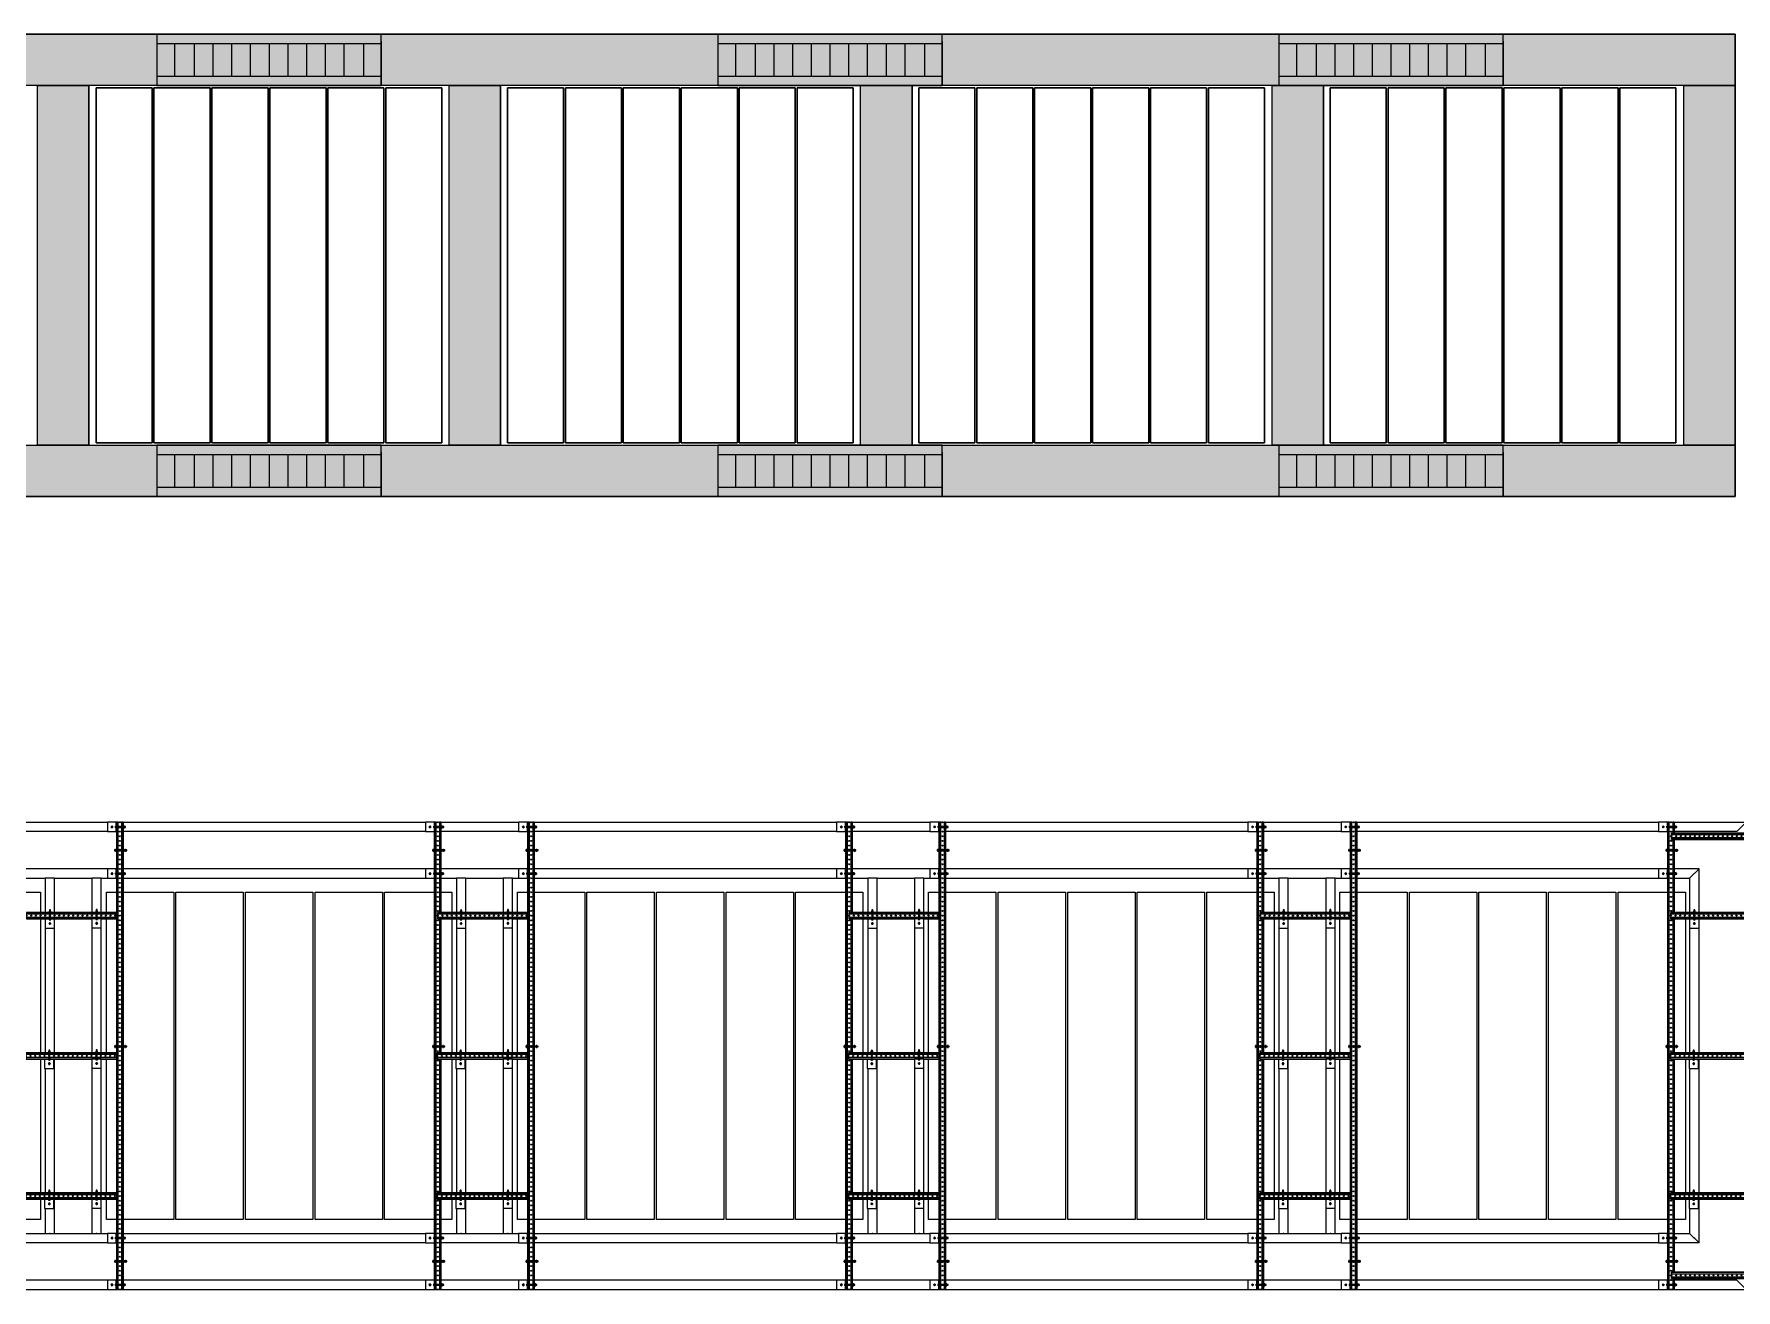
# Model space of a CAD drawing. Header units: millimetres. Extents: x -962357 to -591296, y -223672 to 59420.
# Drawn here: x -737561 to -728459, y -211303 to -204583 of the extents above; entities that cross this region are included whole.
import ezdxf

# ---------------------------------------------------------------- set-up
doc = ezdxf.new("R2010")
doc.units = ezdxf.units.MM
doc.linetypes.add('DPA_Hidden 50', pattern=[3, 2, -1])
for name, color, linetype in [('000 - H A T C H', 8, 'Continuous'), ('000 - WIPEOUT', 250, 'Continuous'), ('001 - ASCESSORIES', 251, 'Continuous'), ('A04_TUBE SERIES', 2, 'Continuous'), ('A11_ALU.SOLID SHEET', 2, 'Continuous')]:
    doc.layers.add(name, color=color, linetype=linetype)
for name, color, linetype, lineweight in [('A-CLNG', 2, 'Continuous', 9), ('A-GLAZ-CURT', 2, 'Continuous', 9), ('A-GLAZ-CWMG', 2, 'Continuous', 9)]:
    doc.layers.add(name, color=color, linetype=linetype, lineweight=lineweight)
pattern_1 = [(110, (-0.5, 0), (-0.939693, -0.34202), []), (110, (-0.2012, 0.6409), (-0.939693, -0.34202), [1.25, -0.25, 0, -0.25])]

# ---------------------------------------------------------------- blocks, each defined once
blk = doc.blocks.new('Rectangular Mullion - 200mm Square-13922913-4160-01 UPPER PLATFORM LEVEL - REFLECTED CEILING PLAN')
at = {"layer": 'A-GLAZ-CWMG'}
blk.add_hatch(color=256, dxfattribs=at).paths.add_polyline_path([(-728581, 4774.2), (-728465, 4774.2), (-728465, 5049.2), (-730803.8, 5049.2), (-730803.8, 4774.2)])
for p, q in [((-730803.8, 5049.2), (-728465, 5049.2)), ((-730803.8, 5049.2), (-728465, 5049.2)), ((-728465, 4774.2), (-728465, 5049.2)), ((-728465, 5049.2), (-728465, 4774.2)), ((-728465, 4774.2), (-730803.8, 4774.2)), ((-730803.8, 4774.2), (-728465, 4774.2))]:
    blk.add_line(p, q, dxfattribs=at)
blk = doc.blocks.new('Rectangular Mullion - 200mm Square-13922914-4160-01 UPPER PLATFORM LEVEL - REFLECTED CEILING PLAN')
at = {"layer": 'A-GLAZ-CWMG'}
blk.add_hatch(color=256, dxfattribs=at).paths.add_polyline_path([(-743874, 5049.2), (-743874, 6974), (-744149, 6974), (-744149, 5049.2)])
for p, q in [((-744149, 6974), (-743874, 6974)), ((-743874, 6974), (-744149, 6974)), ((-744149, 5049.2), (-744149, 6974)), ((-744149, 6974), (-744149, 5049.2)), ((-743874, 6974), (-743874, 5049.2)), ((-743874, 6974), (-743874, 5049.2)), ((-744149, 5049.2), (-743874, 5049.2)), ((-743874, 5049.2), (-744149, 5049.2))]:
    blk.add_line(p, q, dxfattribs=at)
blk = doc.blocks.new('Rectangular Mullion - 200mm Square-13922915-4160-01 UPPER PLATFORM LEVEL - REFLECTED CEILING PLAN')
at = {"layer": 'A-GLAZ-CWMG'}
blk.add_hatch(color=256, dxfattribs=at).paths.add_polyline_path([(-740203.1, 4774.2), (-739609, 4774.2), (-739609, 5049.2), (-741810.3, 5049.2), (-741810.3, 4774.2), (-740929.5, 4774.2)])
for p, q in [((-741810.3, 5049.2), (-739609, 5049.2)), ((-741810.3, 5049.2), (-739609, 5049.2)), ((-739609, 4774.2), (-741810.3, 4774.2)), ((-741810.3, 4774.2), (-739609, 4774.2))]:
    blk.add_line(p, q, dxfattribs=at)
blk = doc.blocks.new('Rectangular Mullion - 200mm Square-13922911-4160-01 UPPER PLATFORM LEVEL - REFLECTED CEILING PLAN')
at = {"layer": 'A-GLAZ-CWMG'}
blk.add_hatch(color=256, dxfattribs=at).paths.add_polyline_path([(-739471.5, 5049.2), (-739471.5, 6974), (-739746.5, 6974), (-739746.5, 5049.2)])
for p, q in [((-739471.5, 6974), (-739746.5, 6974)), ((-739746.5, 6974), (-739471.5, 6974)), ((-739746.5, 5049.2), (-739746.5, 6974)), ((-739746.5, 5049.2), (-739746.5, 6974)), ((-739471.5, 6974), (-739471.5, 5049.2)), ((-739471.5, 5049.2), (-739471.5, 6974)), ((-739471.5, 5049.2), (-739746.5, 5049.2)), ((-739746.5, 5049.2), (-739471.5, 5049.2))]:
    blk.add_line(p, q, dxfattribs=at)
blk = doc.blocks.new('Rectangular Mullion - 200mm Square-13922916-4160-01 UPPER PLATFORM LEVEL - REFLECTED CEILING PLAN')
at = {"layer": 'A-GLAZ-CWMG'}
blk.add_hatch(color=256, dxfattribs=at).paths.add_polyline_path([(-742382.3, 4774.2), (-741810.3, 4774.2), (-741810.3, 5049.2), (-744149, 5049.2), (-744149, 4774.2), (-743108.6, 4774.2)])
for p, q in [((-744149, 4774.2), (-744149, 5049.2)), ((-744149, 5049.2), (-744149, 4774.2)), ((-744149, 5049.2), (-741810.3, 5049.2)), ((-744149, 5049.2), (-741810.3, 5049.2)), ((-741810.3, 4774.2), (-744149, 4774.2)), ((-744149, 4774.2), (-741810.3, 4774.2))]:
    blk.add_line(p, q, dxfattribs=at)
blk = doc.blocks.new('DPA_CP_Metal Ceiling Luminaire2 - Linear Luminaire-V62-4160-01 UPPER PLATFORM LEVEL - REFLECTED CEILING PLAN')
at = {"layer": 'A-GLAZ-CURT'}
for p, q in [((-742907, 7249), (-741707, 7249)), ((-742907, 7249), (-742907, 6974)), ((-741707, 7249), (-742907, 7249)), ((-742907, 7249), (-741707, 7249)), ((-742907, 7211.5), (-742907, 6974)), ((-742907, 7199), (-741707, 7199)), ((-741707, 6974), (-741707, 7249)), ((-741707, 7211.5), (-741707, 6974)), ((-742907, 7024), (-741707, 7024)), ((-741707, 6974), (-742907, 6974)), ((-741707, 6974), (-742907, 6974)), ((-742907, 6974), (-741707, 6974))]:
    blk.add_line(p, q, dxfattribs=at)
at = {"layer": 'A-GLAZ-CURT', "linetype": 'DPA_Hidden 50'}
for p, q in [((-742812, 7199), (-742812, 7024)), ((-742707, 7199), (-742707, 7024)), ((-742607, 7199), (-742607, 7024)), ((-742507, 7199), (-742507, 7024)), ((-742407, 7199), (-742407, 7024)), ((-742307, 7199), (-742307, 7024)), ((-742207, 7199), (-742207, 7024)), ((-742107, 7199), (-742107, 7024)), ((-742007, 7199), (-742007, 7024)), ((-741907, 7199), (-741907, 7024)), ((-741802, 7199), (-741802, 7024))]:
    blk.add_line(p, q, dxfattribs=at)
blk = doc.blocks.new('*U4823')
blk.add_wipeout([(-25, 25), (25, -25), (25, 15671.5), (-25, 15621.5)]).dxf.layer = '000 - WIPEOUT'
blk.add_point((0, 0))
at = {"layer": 'A04_TUBE SERIES', "color": 0}
blk.add_lwpolyline([(-25, 25), (25, -25), (25, 15671.5), (-25, 15621.5)], close=True, dxfattribs=at)
blk.add_attdef('EXTR.OVL-LENGTH_', (-25, -59.1), '', height=5)
blk = doc.blocks.new('*U4824')
blk.add_wipeout([(-25, 25), (25, -25), (25, 15671.5), (-25, 15621.5)]).dxf.layer = '000 - WIPEOUT'
blk.add_point((0, 0))
at = {"layer": 'A04_TUBE SERIES', "color": 0}
blk.add_lwpolyline([(-25, 25), (25, -25), (25, 15671.5), (-25, 15621.5)], close=True, dxfattribs=at)
blk.add_attdef('EXTR.OVL-LENGTH_', (-25, -59.1), '', height=5)
blk = doc.blocks.new('*U4825')
blk.add_wipeout([(-25, 25), (25, -25), (25, 15165.5), (-25, 15115.5)]).dxf.layer = '000 - WIPEOUT'
blk.add_point((0, 0))
at = {"layer": 'A04_TUBE SERIES', "color": 0}
blk.add_lwpolyline([(-25, 25), (25, -25), (25, 15165.5), (-25, 15115.5)], close=True, dxfattribs=at)
blk.add_attdef('EXTR.OVL-LENGTH_', (-25, -59.1), '', height=5)
blk = doc.blocks.new('*U4826')
blk.add_wipeout([(-25, 25), (25, -25), (25, 15165.5), (-25, 15115.5)]).dxf.layer = '000 - WIPEOUT'
blk.add_point((0, 0))
at = {"layer": 'A04_TUBE SERIES', "color": 0}
blk.add_lwpolyline([(-25, 25), (25, -25), (25, 15165.5), (-25, 15115.5)], close=True, dxfattribs=at)
blk.add_attdef('EXTR.OVL-LENGTH_', (-25, -59.1), '', height=5)
blk = doc.blocks.new('*U4827')
blk.add_wipeout([(-25, 25), (25, -25), (25, 1975), (-25, 1925)]).dxf.layer = '000 - WIPEOUT'
blk.add_point((0, 0))
at = {"layer": 'A04_TUBE SERIES', "color": 0}
blk.add_lwpolyline([(-25, 25), (25, -25), (25, 1975), (-25, 1925)], close=True, dxfattribs=at)
blk.add_attdef('EXTR.OVL-LENGTH_', (-25, -59.1), '', height=5)
blk = doc.blocks.new('*U4830')
blk.add_attdef('EXTR.OVL-LENGTH_', (-25, -59.1), '', height=5)
blk.add_wipeout([(-25, 0), (25, 0), (25, 1900), (-25, 1900)]).dxf.layer = '000 - WIPEOUT'
blk.add_point((0, 0))
at = {"layer": 'A04_TUBE SERIES', "color": 0}
blk.add_lwpolyline([(-25, 0), (25, 0), (25, 1900), (-25, 1900)], close=True, dxfattribs=at)
blk = doc.blocks.new('*U4831')
blk.add_attdef('EXTR.OVL-LENGTH_', (-25, -59.1), '', height=5)
blk.add_wipeout([(-25, 0), (25, 0), (25, 1900), (-25, 1900)]).dxf.layer = '000 - WIPEOUT'
blk.add_point((0, 0))
at = {"layer": 'A04_TUBE SERIES', "color": 0}
blk.add_lwpolyline([(-25, 0), (25, 0), (25, 1900), (-25, 1900)], close=True, dxfattribs=at)
blk = doc.blocks.new('*U4729')
at = {"color": 6}
blk.add_point((-37.5, 0), dxfattribs=at)
at = {"color": 3}
blk.add_wipeout([(-875, -564), (875, -564), (875, -924), (-875, -924)], dxfattribs=at).dxf.layer = '000 - WIPEOUT'
at = {"layer": 'A11_ALU.SOLID SHEET', "color": 0, "linetype": 'ByBlock'}
blk.add_lwpolyline([(875, -924), (-875, -924), (-875, -564), (875, -564)], close=True, dxfattribs=at)
at = {"color": 3}
blk.add_wipeout([(-875, -192), (875, -192), (875, -552), (-875, -552)], dxfattribs=at).dxf.layer = '000 - WIPEOUT'
at = {"layer": 'A11_ALU.SOLID SHEET', "color": 0, "linetype": 'ByBlock'}
blk.add_lwpolyline([(875, -552), (-875, -552), (-875, -192), (875, -192)], close=True, dxfattribs=at)
at = {"color": 3}
blk.add_wipeout([(-875, 180), (875, 180), (875, -180), (-875, -180)], dxfattribs=at).dxf.layer = '000 - WIPEOUT'
at = {"layer": 'A11_ALU.SOLID SHEET', "color": 0, "linetype": 'ByBlock'}
blk.add_lwpolyline([(875, -180), (-875, -180), (-875, 180), (875, 180)], close=True, dxfattribs=at)
at = {"color": 3}
blk.add_wipeout([(-875, 552), (875, 552), (875, 192), (-875, 192)], dxfattribs=at).dxf.layer = '000 - WIPEOUT'
at = {"layer": 'A11_ALU.SOLID SHEET', "color": 0, "linetype": 'ByBlock'}
blk.add_lwpolyline([(875, 192), (-875, 192), (-875, 552), (875, 552)], close=True, dxfattribs=at)
at = {"color": 3}
blk.add_wipeout([(-875, 924), (875, 924), (875, 564), (-875, 564)], dxfattribs=at).dxf.layer = '000 - WIPEOUT'
at = {"layer": 'A11_ALU.SOLID SHEET', "color": 0, "linetype": 'ByBlock'}
blk.add_lwpolyline([(875, 564), (-875, 564), (-875, 924), (875, 924)], close=True, dxfattribs=at)
blk = doc.blocks.new('*U4797')
at = {"color": 6}
blk.add_wipeout([(250, -17), (-250, -17), (-250, 17), (250, 17)], dxfattribs=at).dxf.layer = '000 - WIPEOUT'
at = {"layer": '001 - ASCESSORIES', "color": 0, "linetype": 'ByBlock'}
for p, q in [((250, 15.8), (-250, 15.8)), ((250, -15.8), (-250, -15.8))]:
    blk.add_line(p, q, dxfattribs=at)
at = {"layer": '001 - ASCESSORIES', "color": 1}
blk.add_lwpolyline([(250, 17), (250, -17), (-250, -17), (-250, 17)], close=True, dxfattribs=at)
at = {"layer": '001 - ASCESSORIES', "color": 0, "linetype": 'ByBlock'}
for points in [[(-250, 17), (-250, 9), (250, 9), (250, 17)], [(-250, -9), (-250, -17), (250, -17), (250, -9)]]:
    blk.add_lwpolyline(points, close=True, dxfattribs=at)
at = {"layer": '001 - ASCESSORIES', "color": 1, "linetype": 'Continuous'}
for centre in [(-250, 0), (-225, 0), (-200, 0), (-175, 0), (-150, 0), (-125, 0), (-100, 0), (-75, 0), (-50, 0), (-25, 0), (0, 0), (25, 0), (50, 0), (75, 0), (100, 0), (125, 0), (150, 0), (175, 0), (200, 0), (225, 0), (250, 0)]:
    blk.add_circle(centre, 2.6, dxfattribs=at)
blk = doc.blocks.new('*U4798')
at = {"color": 6}
blk.add_wipeout([(250, -17), (-250, -17), (-250, 17), (250, 17)], dxfattribs=at).dxf.layer = '000 - WIPEOUT'
at = {"layer": '001 - ASCESSORIES', "color": 0, "linetype": 'ByBlock'}
for p, q in [((250, 15.8), (-250, 15.8)), ((250, -15.8), (-250, -15.8))]:
    blk.add_line(p, q, dxfattribs=at)
at = {"layer": '001 - ASCESSORIES', "color": 1}
blk.add_lwpolyline([(250, 17), (250, -17), (-250, -17), (-250, 17)], close=True, dxfattribs=at)
at = {"layer": '001 - ASCESSORIES', "color": 0, "linetype": 'ByBlock'}
for points in [[(-250, 17), (-250, 9), (250, 9), (250, 17)], [(-250, -9), (-250, -17), (250, -17), (250, -9)]]:
    blk.add_lwpolyline(points, close=True, dxfattribs=at)
at = {"layer": '001 - ASCESSORIES', "color": 1, "linetype": 'Continuous'}
for centre in [(-250, 0), (-225, 0), (-200, 0), (-175, 0), (-150, 0), (-125, 0), (-100, 0), (-75, 0), (-50, 0), (-25, 0), (0, 0), (25, 0), (50, 0), (75, 0), (100, 0), (125, 0), (150, 0), (175, 0), (200, 0), (225, 0), (250, 0)]:
    blk.add_circle(centre, 2.6, dxfattribs=at)
blk = doc.blocks.new('000 - ASSCESSORIES_FAMELINE_AL.EXTR._L-PROFILE_50x68mm._non-code_TOP_VIEW')
blk.add_wipeout([(-50, -25), (0, -25), (0, 25), (-50, 25)]).dxf.layer = '000 - WIPEOUT'
at = {"layer": '000 - H A T C H'}
h = blk.add_hatch(dxfattribs=at)
h.set_pattern_fill('ANSI32', color=8, scale=0.5)
h.set_pattern_definition([(45, (-14193.569, 11847.092), (-3.367596, 3.367596), []), (45, (-14191.324, 11847.092), (-3.367596, 3.367596), [])])
h.paths.add_polyline_path([(-2, 20), (0, 20), (0, 25), (-2, 25)])
h.paths.add_polyline_path([(0, -20), (-2, -20), (-2, -25), (0, -25)])
at = {"layer": '001 - ASCESSORIES', "color": 0}
for p, q in [((0, 20), (-2, 20)), ((-2, -20), (0, -20))]:
    blk.add_line(p, q, dxfattribs=at)
at = {"layer": '001 - ASCESSORIES', "color": 1}
blk.add_line((-2, -20), (-2, 20), dxfattribs=at)
at = {"layer": '001 - ASCESSORIES'}
blk.add_lwpolyline([(-50, -25), (0, -25), (0, 25), (-50, 25)], close=True, dxfattribs=at)
at = {"layer": '001 - ASCESSORIES', "color": 0}
for points in [[(-2, 25), (0, 25), (0, 20), (-2, 20)], [(-2, -20), (0, -20), (0, -25), (-2, -25)]]:
    blk.add_lwpolyline(points, close=True, dxfattribs=at)
at = {"layer": '001 - ASCESSORIES', "color": 1}
blk.add_circle((-25, 0), 2.6, dxfattribs=at)
blk = doc.blocks.new('*U4738')
at = {"layer": '001 - ASCESSORIES', "color": 0}
blk.add_blockref('000 - ASSCESSORIES_FAMELINE_AL.EXTR._L-PROFILE_50x68mm._non-code_TOP_VIEW', (0, 0), dxfattribs=at)
blk = doc.blocks.new('*U4683')
blk.add_circle((0, 0), 3.66)
at = {"layer": '001 - ASCESSORIES', "color": 0}
blk.add_lwpolyline([(4.6, 0), (2.3, 4), (-2.3, 4), (-4.6, 0), (-2.3, -4), (2.3, -4)], close=True, dxfattribs=at)
at = {"layer": '001 - ASCESSORIES', "color": 8}
blk.add_circle((0, 0), 3.85, dxfattribs=at)
blk = doc.blocks.new('*U4715')
at = {"layer": '001 - ASCESSORIES', "rotation": 90}
blk.add_blockref('*U4683', (0, 0), dxfattribs=at)
blk = doc.blocks.new('*U4751')
at = {"layer": '001 - ASCESSORIES'}
blk.add_blockref('*U4715', (0, 0), dxfattribs=at)
blk = doc.blocks.new('*U4662')
at = {"color": 1}
for p, q in [((-3.5, 4.5), (3.5, 4.5)), ((-3.5, 0), (3.5, 0))]:
    blk.add_line(p, q, dxfattribs=at)
at = {"color": 0}
for points in [[(-2.3, 4.2, 0.249893), (-4.6, 4.2), (-4.6, 0.3, 0.249893), (-2.3, 0.3)], [(2.3, 4.2, 0.062422), (0, 4.5, 0.062422), (-2.3, 4.2), (-2.3, 0.3, 0.061692), (0, 0, 0.061692), (2.3, 0.3)], [(4.6, 4.2, 0.249893), (2.3, 4.2), (2.3, 0.3, 0.249893), (4.6, 0.3)]]:
    blk.add_lwpolyline(points, format="xyb", close=True, dxfattribs=at)
blk = doc.blocks.new('*U4707')
at = {"layer": '000 - H A T C H'}
h = blk.add_hatch(color=250, dxfattribs=at)
h.dxf.hatch_style = 1
edge = h.paths.add_edge_path()
edge.add_line((0.3, 4.6), (4.2, 4.6))
edge.add_arc((2, 3.5), 2.45, 0, 28.06093, ccw=False)
edge.add_line((4.5, 3.5), (4.5, 0))
edge.add_arc((-4.9, 0), 9.36, -0.02392, 0.02392, ccw=False)
edge.add_line((4.5, 0), (4.5, 0))
edge.add_arc((-4.9, 0), 9.36, -0.02392, 0.02392, ccw=False)
edge.add_line((4.5, 0), (4.5, -3.5))
edge.add_arc((2, -3.5), 2.45, -28.06093, 0, ccw=False)
edge.add_line((4.2, -4.6), (0.3, -4.6))
edge.add_arc((2.5, -3.5), 2.45, 180, 208.06093, ccw=False)
edge.add_line((0, -3.5), (0, 3.5))
edge.add_arc((2.5, 3.5), 2.45, 151.93907, 180, ccw=False)
at = {"layer": '001 - ASCESSORIES', "color": 0, "rotation": 270}
blk.add_blockref('*U4662', (0, 0), dxfattribs=at)
blk = doc.blocks.new('*U4682')
at = {"color": 1}
for p, q in [((-3.5, 3.5), (3.5, 3.5)), ((-3.5, 0), (3.5, 0))]:
    blk.add_line(p, q, dxfattribs=at)
at = {"color": 0}
for points in [[(-2.3, 3.2, 0.249855), (-4.6, 3.2), (-4.6, 0.3, 0.249855), (-2.3, 0.3)], [(2.3, 3.2, 0.062432), (0, 3.5, 0.062432), (-2.3, 3.2), (-2.3, 0.3, 0.061701), (0, 0, 0.061701), (2.3, 0.3)], [(4.6, 3.2, 0.249855), (2.3, 3.2), (2.3, 0.3, 0.249855), (4.6, 0.3)]]:
    blk.add_lwpolyline(points, format="xyb", close=True, dxfattribs=at)
blk = doc.blocks.new('*U4694')
at = {"layer": '000 - H A T C H'}
h = blk.add_hatch(dxfattribs=at)
h.set_pattern_fill('ANSI35', color=8, scale=4, angle=65)
h.set_pattern_definition(pattern_1)
h.paths.add_polyline_path([(0, -2.5), (49.5, -2.5), (49.5, 2.5), (0, 2.5)])
at = {"color": 8}
blk.add_line((49.5, -2.5), (49.5, 2.5), dxfattribs=at)
at = {"color": 1}
blk.add_lwpolyline([(49.5, 2.5), (0, 2.5), (0, -2.5), (49.5, -2.5), (50, -2), (50, 2)], close=True, dxfattribs=at)
blk = doc.blocks.new('*U4746')
at = {"layer": '000 - H A T C H'}
h = blk.add_hatch(color=250, dxfattribs=at)
h.dxf.hatch_style = 1
edge = h.paths.add_edge_path()
edge.add_line((-0.3, -4.6), (-3.2, -4.6))
edge.add_arc((-1, -3.5), 2.45, 180, 208.05689, ccw=False)
edge.add_line((-3.5, -3.5), (-3.5, 0))
edge.add_arc((5.9, 0), 9.36, 179.97608, 180.02392, ccw=False)
edge.add_line((-3.5, 0), (-3.5, 0))
edge.add_arc((5.9, 0), 9.36, 179.97608, 180.02392, ccw=False)
edge.add_line((-3.5, 0), (-3.5, 3.5))
edge.add_arc((-1, 3.5), 2.45, 151.94311, 180, ccw=False)
edge.add_line((-3.2, 4.6), (-0.3, 4.6))
edge.add_arc((-2.5, 3.5), 2.45, 360, 388.05689, ccw=False)
edge.add_line((0, 3.5), (0, -3.5))
edge.add_arc((-2.5, -3.5), 2.45, 331.94311, 360, ccw=False)
blk.add_blockref('*U4694', (0, 0))
at = {"layer": '001 - ASCESSORIES', "rotation": 90}
blk.add_blockref('*U4682', (0, 0), dxfattribs=at)
blk = doc.blocks.new('*U4752')
at = {"layer": '001 - ASCESSORIES'}
for name, p in [('*U4746', (0, 0)), ('*U4707', (39.2, 0))]:
    blk.add_blockref(name, p, dxfattribs=at)
blk = doc.blocks.new('*U4794')
at = {"color": 2}
blk.add_blockref('*U4738', (0, 0), dxfattribs=at)
for name, p in [('*U4751', (-25, 0)), ('*U4752', (-2, 0))]:
    blk.add_blockref(name, p)
blk = doc.blocks.new('*U4736')
at = {"color": 6}
blk.add_wipeout([(1250, -17), (-1250, -17), (-1250, 17), (1250, 17)], dxfattribs=at).dxf.layer = '000 - WIPEOUT'
at = {"layer": '001 - ASCESSORIES', "color": 0, "linetype": 'ByBlock'}
for p, q in [((1250, 15.8), (-1250, 15.8)), ((1250, -15.8), (-1250, -15.8))]:
    blk.add_line(p, q, dxfattribs=at)
at = {"layer": '001 - ASCESSORIES', "color": 1}
blk.add_lwpolyline([(1250, 17), (1250, -17), (-1250, -17), (-1250, 17)], close=True, dxfattribs=at)
at = {"layer": '001 - ASCESSORIES', "color": 0, "linetype": 'ByBlock'}
for points in [[(-1250, 17), (-1250, 9), (1250, 9), (1250, 17)], [(-1250, -9), (-1250, -17), (1250, -17), (1250, -9)]]:
    blk.add_lwpolyline(points, close=True, dxfattribs=at)
at = {"layer": '001 - ASCESSORIES', "color": 1, "linetype": 'Continuous'}
for centre in [(-1250, 0), (-1225, 0), (-1200, 0), (-1175, 0), (-1150, 0), (-1125, 0), (-1100, 0), (-1075, 0), (-1050, 0), (-1025, 0), (-1000, 0), (-975, 0), (-950, 0), (-925, 0), (-900, 0), (-875, 0), (-850, 0), (-825, 0), (-800, 0), (-775, 0), (-750, 0), (-725, 0), (-700, 0), (-675, 0), (-650, 0), (-625, 0), (-600, 0), (-575, 0), (-550, 0), (-525, 0), (-500, 0), (-475, 0), (-450, 0), (-425, 0), (-400, 0), (-375, 0), (-350, 0), (-325, 0), (-300, 0), (-275, 0), (-250, 0), (-225, 0), (-200, 0), (-175, 0), (-150, 0), (-125, 0), (-100, 0), (-75, 0), (-50, 0), (-25, 0), (0, 0), (25, 0), (50, 0), (75, 0), (100, 0), (125, 0), (150, 0), (175, 0), (200, 0), (225, 0), (250, 0), (275, 0), (300, 0), (325, 0), (350, 0), (375, 0), (400, 0), (425, 0), (450, 0), (475, 0), (500, 0), (525, 0), (550, 0), (575, 0), (600, 0), (625, 0), (650, 0), (675, 0), (700, 0), (725, 0), (750, 0), (775, 0), (800, 0), (825, 0), (850, 0), (875, 0), (900, 0), (925, 0), (950, 0), (975, 0), (1000, 0), (1025, 0), (1050, 0), (1075, 0), (1100, 0), (1125, 0), (1150, 0), (1175, 0), (1200, 0), (1225, 0), (1250, 0)]:
    blk.add_circle(centre, 2.6, dxfattribs=at)
blk = doc.blocks.new('*U4663')
at = {"layer": '001 - ASCESSORIES', "color": 0}
blk.add_lwpolyline([(4.6, 0), (2.3, 4), (-2.3, 4), (-4.6, 0), (-2.3, -4), (2.3, -4)], close=True, dxfattribs=at)
at = {"layer": '001 - ASCESSORIES', "color": 8}
blk.add_circle((0, 0), 3.85, dxfattribs=at)
at = {"layer": '001 - ASCESSORIES', "color": 0}
blk.add_circle((0, 0), 2.6, dxfattribs=at)
blk = doc.blocks.new('*U4664')
at = {"layer": '000 - H A T C H'}
h = blk.add_hatch(color=250, dxfattribs=at)
h.dxf.hatch_style = 1
h.paths.add_polyline_path([(4, -2.3), (4, 2.3), (0, 4.6), (-4, 2.3), (-4, -2.3), (0, -4.6)])
h.paths.add_polyline_path([(0, -2.6, -1), (0, 2.6, -1)], flags=16)
at = {"layer": '001 - ASCESSORIES', "color": 0, "rotation": 270}
blk.add_blockref('*U4663', (0, 0), dxfattribs=at)
blk = doc.blocks.new('*U4696')
at = {"layer": '000 - H A T C H'}
h = blk.add_hatch(dxfattribs=at)
h.set_pattern_fill('ANSI35', color=8, scale=4, angle=65)
h.set_pattern_definition(pattern_1)
h.paths.add_polyline_path([(0, -2.5), (59.5, -2.5), (59.5, 2.5), (0, 2.5)])
at = {"color": 8}
blk.add_line((59.5, -2.5), (59.5, 2.5), dxfattribs=at)
at = {"color": 1}
blk.add_lwpolyline([(59.5, 2.5), (0, 2.5), (0, -2.5), (59.5, -2.5), (60, -2), (60, 2)], close=True, dxfattribs=at)
blk = doc.blocks.new('*U4748')
at = {"layer": '000 - H A T C H'}
h = blk.add_hatch(color=250, dxfattribs=at)
h.dxf.hatch_style = 1
edge = h.paths.add_edge_path()
edge.add_line((-0.3, -4.6), (-3.2, -4.6))
edge.add_arc((-1, -3.5), 2.45, 180, 208.05689, ccw=False)
edge.add_line((-3.5, -3.5), (-3.5, 0))
edge.add_arc((5.9, 0), 9.36, 179.97608, 180.02392, ccw=False)
edge.add_line((-3.5, 0), (-3.5, 0))
edge.add_arc((5.9, 0), 9.36, 179.97608, 180.02392, ccw=False)
edge.add_line((-3.5, 0), (-3.5, 3.5))
edge.add_arc((-1, 3.5), 2.45, 151.94311, 180, ccw=False)
edge.add_line((-3.2, 4.6), (-0.3, 4.6))
edge.add_arc((-2.5, 3.5), 2.45, 360, 388.05689, ccw=False)
edge.add_line((0, 3.5), (0, -3.5))
edge.add_arc((-2.5, -3.5), 2.45, 331.94311, 360, ccw=False)
blk.add_blockref('*U4696', (0, 0))
at = {"layer": '001 - ASCESSORIES', "rotation": 90}
blk.add_blockref('*U4682', (0, 0), dxfattribs=at)
blk = doc.blocks.new('*U4821')
at = {"layer": '001 - ASCESSORIES'}
blk.add_blockref('*U4748', (-23, 0), dxfattribs=at)
at = {"layer": '001 - ASCESSORIES', "color": 2}
for rotation in [90, 90, 270, 270]:
    blk.add_blockref('*U4664', (0, 0), dxfattribs=dict(at, rotation=rotation))
at = {"layer": '001 - ASCESSORIES', "color": 1}
blk.add_blockref('*U4707', (26.2, 0), dxfattribs=at)
blk = doc.blocks.new('C-1-PP19-AR-4160-01-B_20250903-103421_NEWCL_C09-02')
at = {"layer": 'A04_TUBE SERIES', "color": 0, "linetype": 'ByBlock', "xscale": -1}
for name, p, rotation in [('*U4824', (25, 2475), 270), ('*U4826', (15418.5, 275), 90)]:
    blk.add_blockref(name, p, dxfattribs=dict(at, rotation=rotation))
at = {"layer": 'A04_TUBE SERIES', "color": 0, "linetype": 'ByBlock'}
for name, p, rotation in [('*U4825', (15418.5, 2225), 90), ('*U4823', (25, 25), 270)]:
    blk.add_blockref(name, p, dxfattribs=dict(at, rotation=rotation))
for name, p in [('*U4830', (6623.5, 300)), ('*U4830', (6873.5, 300)), ('*U4830', (8823, 300)), ('*U4831', (9073, 300)), ('*U4830', (11022.5, 300)), ('*U4830', (11272.5, 300)), ('*U4830', (13472, 300)), ('*U4827', (15418.5, 275))]:
    blk.add_blockref(name, p, dxfattribs=at)
at = {"layer": 'A11_ALU.SOLID SHEET', "color": 0, "linetype": 'ByBlock', "rotation": 90}
for p in [(5648.8, 1250), (7849.7, 1250), (10047.8, 1250), (12247.2, 1250), (14446.7, 1250)]:
    blk.add_blockref('*U4729', p, dxfattribs=at)
at = {"layer": '001 - ASCESSORIES', "linetype": 'ByBlock'}
for name, p, rotation in [('*U4736', (8698.3, 1250), 90), ('*U4736', (10897.8, 1250), 90), ('*U4736', (13097.2, 1250), 90), ('*U4736', (15293.7, 1250), 90), ('*U4797', (6748.5, 2000), 180), ('*U4798', (6745.5, 1250), 180), ('*U4798', (6745.5, 500), 180)]:
    blk.add_blockref(name, p, dxfattribs=dict(at, rotation=rotation))
at = {"layer": 'A04_TUBE SERIES', "color": 0, "linetype": 'ByBlock'}
blk.add_blockref('*U4830', (13222, 300), dxfattribs=at)
at = {"layer": '001 - ASCESSORIES', "linetype": 'ByBlock'}
for name, p, rotation in [('*U4736', (6997.8, 1250), 270), ('*U4794', (6623.5, 1983), 90), ('*U4794', (6873.5, 1984.2), 90), ('*U4797', (8948, 2000), 180), ('*U4797', (11147.5, 2000), 180), ('*U4797', (13347, 2000), 180), ('*U4797', (15543.5, 2000), 180), ('*U4794', (6620.5, 1233), 90), ('*U4794', (6873.5, 1234.2), 90), ('*U4798', (8945, 1250), 180), ('*U4798', (11144.5, 1250), 180), ('*U4798', (13344, 1250), 180), ('*U4798', (15540.5, 1250), 180), ('*U4794', (6620.5, 483), 90), ('*U4794', (6873.5, 484.2), 90), ('*U4798', (8945, 500), 180), ('*U4798', (11144.5, 500), 180), ('*U4798', (13344, 500), 180), ('*U4798', (15540.5, 500), 180)]:
    blk.add_blockref(name, p, dxfattribs=dict(at, rotation=rotation))
for name, p in [('*U4794', (8681.7, 2475)), ('*U4794', (10881.2, 2475)), ('*U4794', (13080.7, 2475)), ('*U4794', (15277.2, 2475)), ('*U4821', (8698.3, 2350)), ('*U4821', (10897.8, 2350)), ('*U4821', (13097.2, 2350)), ('*U4821', (15293.7, 2350)), ('*U4794', (8681.7, 2225)), ('*U4794', (10881.2, 2225)), ('*U4794', (13080.7, 2225)), ('*U4794', (15277.2, 2225)), ('*U4794', (8681.7, 275)), ('*U4794', (10881.2, 275)), ('*U4794', (13080.7, 275)), ('*U4794', (15277.2, 275)), ('*U4821', (8698.3, 150)), ('*U4821', (10897.8, 150)), ('*U4821', (13097.2, 150)), ('*U4821', (15293.7, 150)), ('*U4794', (8681.7, 25)), ('*U4794', (10881.2, 25)), ('*U4794', (13080.7, 25)), ('*U4794', (15277.2, 25))]:
    blk.add_blockref(name, p, dxfattribs=at)
for name, p in [('*U4794', (6980.8, 2475)), ('*U4798', (15546.5, 2425)), ('*U4821', (6997.8, 2350)), ('*U4794', (6980.8, 2225)), ('*U4821', (6997.8, 1300)), ('*U4821', (8698.3, 1300)), ('*U4821', (10897.8, 1300)), ('*U4821', (13097.2, 1300)), ('*U4821', (15293.7, 1300)), ('*U4794', (6980.8, 275)), ('*U4821', (6997.8, 150)), ('*U4798', (15546.5, 75)), ('*U4794', (6980.8, 25))]:
    blk.add_blockref(name, p, dxfattribs=at)
for name, p, rotation in [('*U4736', (9197.3, 1250), 270), ('*U4736', (11396.8, 1250), 270), ('*U4736', (13596.3, 1250), 270), ('*U4794', (8823, 1983), 90), ('*U4794', (9073, 1984.2), 90), ('*U4794', (11022.5, 1983), 90), ('*U4794', (11272.5, 1984.2), 90), ('*U4794', (13222, 1983), 90), ('*U4794', (13472, 1984.2), 90), ('*U4794', (15418.5, 1983), 90), ('*U4794', (8820, 1233), 90), ('*U4794', (9073, 1234.2), 90), ('*U4794', (11019.5, 1233), 90), ('*U4794', (11272.5, 1234.2), 90), ('*U4794', (13219, 1233), 90), ('*U4794', (13472, 1234.2), 90), ('*U4794', (15415.5, 1233), 90), ('*U4794', (8820, 483), 90), ('*U4794', (9073, 484.2), 90), ('*U4794', (11019.5, 483), 90), ('*U4794', (11272.5, 484.2), 90), ('*U4794', (13219, 483), 90), ('*U4794', (13472, 484.2), 90), ('*U4794', (15415.5, 483), 90)]:
    blk.add_blockref(name, p, dxfattribs=dict(at, rotation=rotation))
for name, p in [('*U4794', (9180.3, 2475)), ('*U4794', (11379.8, 2475)), ('*U4794', (13579.3, 2475)), ('*U4821', (9197.3, 2350)), ('*U4821', (11396.8, 2350)), ('*U4821', (13596.3, 2350)), ('*U4794', (9180.3, 2225)), ('*U4794', (11379.8, 2225)), ('*U4794', (13579.3, 2225)), ('*U4821', (9197.3, 1300)), ('*U4821', (11396.8, 1300)), ('*U4821', (13596.3, 1300)), ('*U4794', (9180.3, 275)), ('*U4794', (11379.8, 275)), ('*U4794', (13579.3, 275)), ('*U4821', (9197.3, 150)), ('*U4821', (11396.8, 150)), ('*U4821', (13596.3, 150)), ('*U4794', (9180.3, 25)), ('*U4794', (11379.8, 25)), ('*U4794', (13579.3, 25))]:
    blk.add_blockref(name, p, dxfattribs=at)

msp = doc.modelspace()

# ---------------------------------------------------------------- linework, layer by layer
at = {"layer": 'A-CLNG'}
for p, q in [((-736929.7, -204870.7), (-737229.7, -204870.7)), ((-737229.7, -204870.7), (-737229.7, -206770.7)), ((-737229.7, -206770.7), (-737229.7, -204870.7)), ((-737229.7, -204870.7), (-736929.7, -204870.7)), ((-736929.7, -206770.7), (-736929.7, -204870.7)), ((-736929.7, -204870.7), (-736929.7, -206770.7)), ((-736619.7, -204870.7), (-736919.7, -204870.7)), ((-736919.7, -204870.7), (-736919.7, -206770.7)), ((-736919.7, -206770.7), (-736919.7, -204870.7)), ((-736919.7, -204870.7), (-736619.7, -204870.7)), ((-736619.7, -206770.7), (-736619.7, -204870.7)), ((-736619.7, -204870.7), (-736619.7, -206770.7)), ((-736309.7, -204870.7), (-736609.7, -204870.7)), ((-736609.7, -204870.7), (-736609.7, -206770.7)), ((-736609.7, -206770.7), (-736609.7, -204870.7)), ((-736609.7, -204870.7), (-736309.7, -204870.7)), ((-736309.7, -206770.7), (-736309.7, -204870.7)), ((-736309.7, -204870.7), (-736309.7, -206770.7)), ((-735999.7, -204870.7), (-736299.7, -204870.7)), ((-736299.7, -204870.7), (-736299.7, -206770.7)), ((-736299.7, -206770.7), (-736299.7, -204870.7)), ((-736299.7, -204870.7), (-735999.7, -204870.7)), ((-735999.7, -206770.7), (-735999.7, -204870.7)), ((-735999.7, -204870.7), (-735999.7, -206770.7)), ((-735689.7, -204870.7), (-735989.7, -204870.7)), ((-735989.7, -204870.7), (-735989.7, -206770.7)), ((-735989.7, -206770.7), (-735989.7, -204870.7)), ((-735989.7, -204870.7), (-735689.7, -204870.7)), ((-735689.7, -206770.7), (-735689.7, -204870.7)), ((-735689.7, -204870.7), (-735689.7, -206770.7)), ((-735379.7, -204870.7), (-735679.7, -204870.7)), ((-735679.7, -204870.7), (-735679.7, -206770.7)), ((-735679.7, -206770.7), (-735679.7, -204870.7)), ((-735679.7, -204870.7), (-735379.7, -204870.7)), ((-735379.7, -206770.7), (-735379.7, -204870.7)), ((-735379.7, -204870.7), (-735379.7, -206770.7)), ((-734729.7, -204870.7), (-735029.7, -204870.7)), ((-735029.7, -204870.7), (-735029.7, -206770.7)), ((-735029.7, -206770.7), (-735029.7, -204870.7)), ((-735029.7, -204870.7), (-734729.7, -204870.7)), ((-734729.7, -206770.7), (-734729.7, -204870.7)), ((-734729.7, -204870.7), (-734729.7, -206770.7)), ((-734419.7, -204870.7), (-734719.7, -204870.7)), ((-734719.7, -204870.7), (-734719.7, -206770.7)), ((-734719.7, -206770.7), (-734719.7, -204870.7)), ((-734719.7, -204870.7), (-734419.7, -204870.7)), ((-734419.7, -206770.7), (-734419.7, -204870.7)), ((-734419.7, -204870.7), (-734419.7, -206770.7)), ((-734109.7, -204870.7), (-734409.7, -204870.7)), ((-734409.7, -204870.7), (-734409.7, -206770.7)), ((-734409.7, -206770.7), (-734409.7, -204870.7)), ((-734409.7, -204870.7), (-734109.7, -204870.7)), ((-734109.7, -206770.7), (-734109.7, -204870.7)), ((-734109.7, -204870.7), (-734109.7, -206770.7)), ((-733799.7, -204870.7), (-734099.7, -204870.7)), ((-734099.7, -204870.7), (-734099.7, -206770.7)), ((-734099.7, -206770.7), (-734099.7, -204870.7)), ((-734099.7, -204870.7), (-733799.7, -204870.7)), ((-733799.7, -206770.7), (-733799.7, -204870.7)), ((-733799.7, -204870.7), (-733799.7, -206770.7)), ((-733489.7, -204870.7), (-733789.7, -204870.7)), ((-733789.7, -204870.7), (-733789.7, -206770.7)), ((-733789.7, -206770.7), (-733789.7, -204870.7)), ((-733789.7, -204870.7), (-733489.7, -204870.7)), ((-733489.7, -206770.7), (-733489.7, -204870.7)), ((-733489.7, -204870.7), (-733489.7, -206770.7)), ((-733179.7, -204870.7), (-733479.7, -204870.7)), ((-733479.7, -204870.7), (-733479.7, -206770.7)), ((-733479.7, -206770.7), (-733479.7, -204870.7)), ((-733479.7, -204870.7), (-733179.7, -204870.7)), ((-733179.7, -206770.7), (-733179.7, -204870.7)), ((-733179.7, -204870.7), (-733179.7, -206770.7)), ((-732529.7, -204870.7), (-732829.7, -204870.7)), ((-732829.7, -204870.7), (-732829.7, -206770.7)), ((-732829.7, -206770.7), (-732829.7, -204870.7)), ((-732829.7, -204870.7), (-732529.7, -204870.7)), ((-732529.7, -206770.7), (-732529.7, -204870.7)), ((-732529.7, -204870.7), (-732529.7, -206770.7)), ((-732219.7, -204870.7), (-732519.7, -204870.7)), ((-732519.7, -204870.7), (-732519.7, -206770.7)), ((-732519.7, -206770.7), (-732519.7, -204870.7)), ((-732519.7, -204870.7), (-732219.7, -204870.7)), ((-732219.7, -206770.7), (-732219.7, -204870.7)), ((-732219.7, -204870.7), (-732219.7, -206770.7)), ((-731909.7, -204870.7), (-732209.7, -204870.7)), ((-732209.7, -204870.7), (-732209.7, -206770.7)), ((-732209.7, -206770.7), (-732209.7, -204870.7)), ((-732209.7, -204870.7), (-731909.7, -204870.7)), ((-731909.7, -206770.7), (-731909.7, -204870.7)), ((-731909.7, -204870.7), (-731909.7, -206770.7)), ((-731599.7, -204870.7), (-731899.7, -204870.7)), ((-731899.7, -204870.7), (-731899.7, -206770.7)), ((-731899.7, -206770.7), (-731899.7, -204870.7)), ((-731899.7, -204870.7), (-731599.7, -204870.7)), ((-731599.7, -206770.7), (-731599.7, -204870.7)), ((-731599.7, -204870.7), (-731599.7, -206770.7)), ((-731289.7, -204870.7), (-731589.7, -204870.7)), ((-731589.7, -204870.7), (-731589.7, -206770.7)), ((-731589.7, -206770.7), (-731589.7, -204870.7)), ((-731589.7, -204870.7), (-731289.7, -204870.7)), ((-731289.7, -206770.7), (-731289.7, -204870.7)), ((-731289.7, -204870.7), (-731289.7, -206770.7)), ((-730979.7, -204870.7), (-731279.7, -204870.7)), ((-731279.7, -204870.7), (-731279.7, -206770.7)), ((-731279.7, -206770.7), (-731279.7, -204870.7)), ((-731279.7, -204870.7), (-730979.7, -204870.7)), ((-730979.7, -206770.7), (-730979.7, -204870.7)), ((-730979.7, -204870.7), (-730979.7, -206770.7)), ((-730329.7, -204870.7), (-730629.7, -204870.7)), ((-730629.7, -204870.7), (-730629.7, -206770.7)), ((-730629.7, -206770.7), (-730629.7, -204870.7)), ((-730629.7, -204870.7), (-730329.7, -204870.7)), ((-730329.7, -206770.7), (-730329.7, -204870.7)), ((-730329.7, -204870.7), (-730329.7, -206770.7)), ((-730019.7, -204870.7), (-730319.7, -204870.7)), ((-730319.7, -204870.7), (-730319.7, -206770.7)), ((-730319.7, -206770.7), (-730319.7, -204870.7)), ((-730319.7, -204870.7), (-730019.7, -204870.7)), ((-730019.7, -206770.7), (-730019.7, -204870.7)), ((-730019.7, -204870.7), (-730019.7, -206770.7)), ((-729709.7, -204870.7), (-730009.7, -204870.7)), ((-730009.7, -204870.7), (-730009.7, -206770.7)), ((-730009.7, -206770.7), (-730009.7, -204870.7)), ((-730009.7, -204870.7), (-729709.7, -204870.7)), ((-729709.7, -206770.7), (-729709.7, -204870.7)), ((-729709.7, -204870.7), (-729709.7, -206770.7)), ((-729399.7, -204870.7), (-729699.7, -204870.7)), ((-729699.7, -204870.7), (-729699.7, -206770.7)), ((-729699.7, -206770.7), (-729699.7, -204870.7)), ((-729699.7, -204870.7), (-729399.7, -204870.7)), ((-729399.7, -206770.7), (-729399.7, -204870.7)), ((-729399.7, -204870.7), (-729399.7, -206770.7)), ((-729089.7, -204870.7), (-729389.7, -204870.7)), ((-729389.7, -204870.7), (-729389.7, -206770.7)), ((-729389.7, -206770.7), (-729389.7, -204870.7)), ((-729389.7, -204870.7), (-729089.7, -204870.7)), ((-729089.7, -206770.7), (-729089.7, -204870.7)), ((-729089.7, -204870.7), (-729089.7, -206770.7)), ((-728779.7, -204870.7), (-729079.7, -204870.7)), ((-729079.7, -204870.7), (-729079.7, -206770.7)), ((-729079.7, -206770.7), (-729079.7, -204870.7)), ((-729079.7, -204870.7), (-728779.7, -204870.7)), ((-728779.7, -206770.7), (-728779.7, -204870.7)), ((-728779.7, -204870.7), (-728779.7, -206770.7)), ((-737229.7, -206770.7), (-736929.7, -206770.7)), ((-736929.7, -206770.7), (-737229.7, -206770.7)), ((-736919.7, -206770.7), (-736619.7, -206770.7)), ((-736619.7, -206770.7), (-736919.7, -206770.7)), ((-736609.7, -206770.7), (-736309.7, -206770.7)), ((-736309.7, -206770.7), (-736609.7, -206770.7)), ((-736299.7, -206770.7), (-735999.7, -206770.7)), ((-735999.7, -206770.7), (-736299.7, -206770.7)), ((-735989.7, -206770.7), (-735689.7, -206770.7)), ((-735689.7, -206770.7), (-735989.7, -206770.7)), ((-735679.7, -206770.7), (-735379.7, -206770.7)), ((-735379.7, -206770.7), (-735679.7, -206770.7)), ((-735029.7, -206770.7), (-734729.7, -206770.7)), ((-734729.7, -206770.7), (-735029.7, -206770.7)), ((-734719.7, -206770.7), (-734419.7, -206770.7)), ((-734419.7, -206770.7), (-734719.7, -206770.7)), ((-734409.7, -206770.7), (-734109.7, -206770.7)), ((-734109.7, -206770.7), (-734409.7, -206770.7)), ((-734099.7, -206770.7), (-733799.7, -206770.7)), ((-733799.7, -206770.7), (-734099.7, -206770.7)), ((-733789.7, -206770.7), (-733489.7, -206770.7)), ((-733489.7, -206770.7), (-733789.7, -206770.7)), ((-733479.7, -206770.7), (-733179.7, -206770.7)), ((-733179.7, -206770.7), (-733479.7, -206770.7)), ((-732829.7, -206770.7), (-732529.7, -206770.7)), ((-732529.7, -206770.7), (-732829.7, -206770.7)), ((-732519.7, -206770.7), (-732219.7, -206770.7)), ((-732219.7, -206770.7), (-732519.7, -206770.7)), ((-732209.7, -206770.7), (-731909.7, -206770.7)), ((-731909.7, -206770.7), (-732209.7, -206770.7)), ((-731899.7, -206770.7), (-731599.7, -206770.7)), ((-731599.7, -206770.7), (-731899.7, -206770.7)), ((-731589.7, -206770.7), (-731289.7, -206770.7)), ((-731289.7, -206770.7), (-731589.7, -206770.7)), ((-731279.7, -206770.7), (-730979.7, -206770.7)), ((-730979.7, -206770.7), (-731279.7, -206770.7)), ((-730629.7, -206770.7), (-730329.7, -206770.7)), ((-730329.7, -206770.7), (-730629.7, -206770.7)), ((-730319.7, -206770.7), (-730019.7, -206770.7)), ((-730019.7, -206770.7), (-730319.7, -206770.7)), ((-730009.7, -206770.7), (-729709.7, -206770.7)), ((-729709.7, -206770.7), (-730009.7, -206770.7)), ((-729699.7, -206770.7), (-729399.7, -206770.7)), ((-729399.7, -206770.7), (-729699.7, -206770.7)), ((-729389.7, -206770.7), (-729089.7, -206770.7)), ((-729089.7, -206770.7), (-729389.7, -206770.7)), ((-729079.7, -206770.7), (-728779.7, -206770.7)), ((-728779.7, -206770.7), (-729079.7, -206770.7))]:
    msp.add_line(p, q, dxfattribs=at)

# ---------------------------------------------------------------- block references
msp.add_blockref('C-1-PP19-AR-4160-01-B_20250903-103421_NEWCL_C09-02', (-744100, -211300))
at = {"layer": 'A-GLAZ-CURT'}
for p in [(6002.4, -211832.2), (9002.4, -211832.2), (12002.4, -211832.2), (6002.4, -214032), (9002.4, -214032), (12002.4, -214032)]:
    msp.add_blockref('DPA_CP_Metal Ceiling Luminaire2 - Linear Luminaire-V62-4160-01 UPPER PLATFORM LEVEL - REFLECTED CEILING PLAN', p, dxfattribs=at)
at = {"layer": 'A-GLAZ-CWMG', "rotation": 180}
for name, p in [('Rectangular Mullion - 200mm Square-13922915-4160-01 UPPER PLATFORM LEVEL - REFLECTED CEILING PLAN', (-1479215.6, -199809)), ('Rectangular Mullion - 200mm Square-13922915-4160-01 UPPER PLATFORM LEVEL - REFLECTED CEILING PLAN', (-1477014.3, -199809)), ('Rectangular Mullion - 200mm Square-13922915-4160-01 UPPER PLATFORM LEVEL - REFLECTED CEILING PLAN', (-1474813, -199809)), ('Rectangular Mullion - 200mm Square-13922915-4160-01 UPPER PLATFORM LEVEL - REFLECTED CEILING PLAN', (-1472611.7, -199809)), ('Rectangular Mullion - 200mm Square-13922916-4160-01 UPPER PLATFORM LEVEL - REFLECTED CEILING PLAN', (-1472611.7, -199809)), ('Rectangular Mullion - 200mm Square-13922914-4160-01 UPPER PLATFORM LEVEL - REFLECTED CEILING PLAN', (-1472611.7, -199809))]:
    msp.add_blockref(name, p, dxfattribs=at)
at = {"layer": 'A-GLAZ-CWMG'}
for name, p in [('Rectangular Mullion - 200mm Square-13922911-4160-01 UPPER PLATFORM LEVEL - REFLECTED CEILING PLAN', (2203.7, -211832.2)), ('Rectangular Mullion - 200mm Square-13922911-4160-01 UPPER PLATFORM LEVEL - REFLECTED CEILING PLAN', (4404.9, -211832.2)), ('Rectangular Mullion - 200mm Square-13922911-4160-01 UPPER PLATFORM LEVEL - REFLECTED CEILING PLAN', (6606.2, -211832.2)), ('Rectangular Mullion - 200mm Square-13922911-4160-01 UPPER PLATFORM LEVEL - REFLECTED CEILING PLAN', (8807.5, -211832.2)), ('Rectangular Mullion - 200mm Square-13922915-4160-01 UPPER PLATFORM LEVEL - REFLECTED CEILING PLAN', (2203.7, -211832.2)), ('Rectangular Mullion - 200mm Square-13922915-4160-01 UPPER PLATFORM LEVEL - REFLECTED CEILING PLAN', (4404.9, -211832.2)), ('Rectangular Mullion - 200mm Square-13922915-4160-01 UPPER PLATFORM LEVEL - REFLECTED CEILING PLAN', (6606.2, -211832.2)), ('Rectangular Mullion - 200mm Square-13922915-4160-01 UPPER PLATFORM LEVEL - REFLECTED CEILING PLAN', (8807.5, -211832.2)), ('Rectangular Mullion - 200mm Square-13922913-4160-01 UPPER PLATFORM LEVEL - REFLECTED CEILING PLAN', (2.4, -211832.2))]:
    msp.add_blockref(name, p, dxfattribs=at)

doc.saveas('drawing.dxf')
